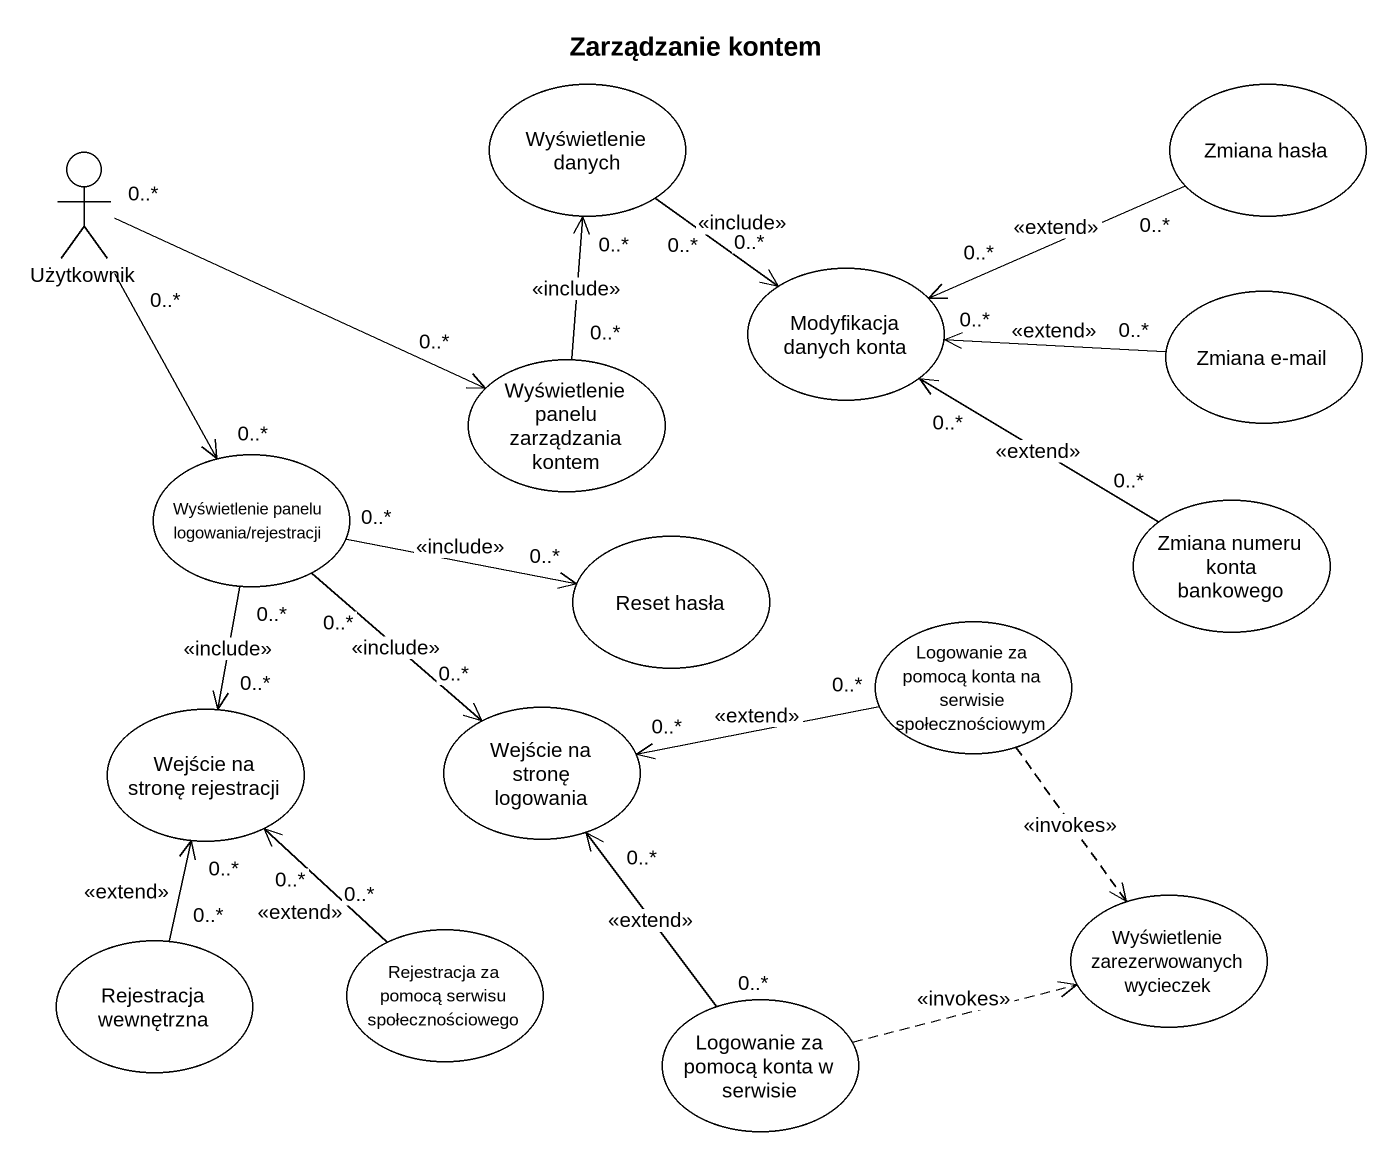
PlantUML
@startuml
title Zarządzanie kontem
usecase "Wyświetlenie danych" as Wyświetlenie_danych
usecase "Zmiana hasła" as Zmiana_hasła
actor Użytkownik
usecase "Modyfikacja danych konta" as Modyfikacja_danych_konta
usecase "Zmiana e-mail" as Zmiana_e_mail
usecase "Wyświetlenie panelu zarządzania kontem" as Wyświetlenie_panelu
usecase "Wyświetlenie panelu logowania/rejestracji" as Wyświetlenie_panelu_2
usecase "Reset hasła" as Reset_hasła
usecase "Zmiana numeru konta bankowego" as Zmiana_numeru_konta
usecase "Logowanie za pomocą konta na serwisie społecznościowym" as Logowanie_za_pomocą_konta
usecase "Wejście na stronę rejestracji" as Wejście_na_stronę
usecase "Wejście na stronę logowania" as Wejście_na_stronę_logowania
usecase "Wyświetlenie zarezerwowanych wycieczek" as Wyświetlenie
usecase "Rejestracja wewnętrzna" as Rejestracja_wewnętrzna
usecase "Rejestracja za pomocą serwisu społecznościowego" as Rejestracja_za_pomocą
usecase "Logowanie za pomocą konta w serwisie" as Logowanie_za_pomocą_konta_w
Wyświetlenie_danych "0..*" --> "0..*" Modyfikacja_danych_konta : <<include>>
Zmiana_hasła "0..*" -left-> "0..*" Modyfikacja_danych_konta : <<extend>>
Użytkownik "0..*" -right-> "0..*" Wyświetlenie_panelu
Użytkownik "0..*" --> "0..*" Wyświetlenie_panelu_2
Zmiana_e_mail "0..*" -left-> "0..*" Modyfikacja_danych_konta : <<extend>>
Wyświetlenie_panelu "0..*" -up-> "0..*" Wyświetlenie_danych : <<include>>
Wyświetlenie_panelu_2 "0..*" -right-> "0..*" Reset_hasła : <<include>>
Wyświetlenie_panelu_2 "0..*" --> "0..*" Wejście_na_stronę : <<include>>
Wyświetlenie_panelu_2 "0..*" --> "0..*" Wejście_na_stronę_logowania : <<include>>
Zmiana_numeru_konta "0..*" -up-> "0..*" Modyfikacja_danych_konta : <<extend>>
Logowanie_za_pomocą_konta "0..*" -left-> "0..*" Wejście_na_stronę_logowania : <<extend>>
Logowanie_za_pomocą_konta ..> Wyświetlenie : <<invokes>>
Rejestracja_wewnętrzna "0..*" -up-> "0..*" Wejście_na_stronę : <<extend>>
Rejestracja_za_pomocą "0..*" -up-> "0..*" Wejście_na_stronę : <<extend>>
Logowanie_za_pomocą_konta_w "0..*" -up-> "0..*" Wejście_na_stronę_logowania : <<extend>>
Logowanie_za_pomocą_konta_w .right.> Wyświetlenie : <<invokes>>
@enduml
